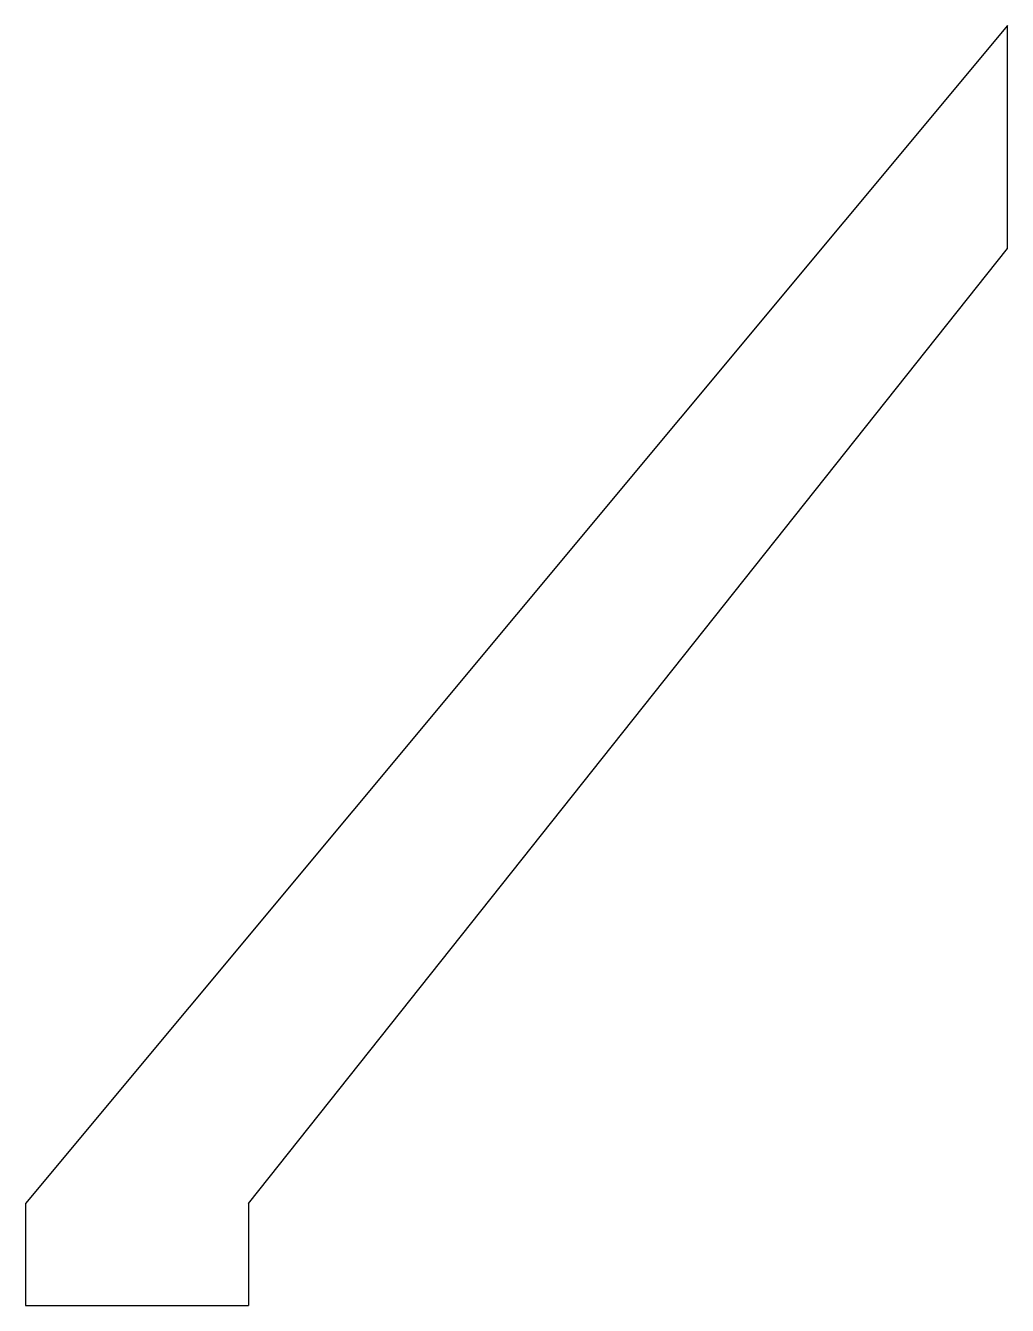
# Model space of a CAD drawing. Extents: x 0 to 1.54, y -0.16 to 1.85.
import ezdxf

# ---------------------------------------------------------------- set-up
doc = ezdxf.new("R2010")
doc.units = 0
doc.header["$MEASUREMENT"] = 0
doc.layers.add('VISIBLE', color=7, linetype='CONTINUOUS')

msp = doc.modelspace()

# ---------------------------------------------------------------- linework, layer by layer
at = {"layer": 'VISIBLE'}
for p, q in [((1.5425, 1.85), (0, 0)), ((1.5425, 1.5), (1.5425, 1.85)), ((0.35, 0), (1.5425, 1.5)), ((0, 0), (0, -0.16)), ((0.35, 0), (0.35, -0.16)), ((0, -0.16), (0.35, -0.16))]:
    msp.add_line(p, q, dxfattribs=at)

doc.saveas('drawing.dxf')
